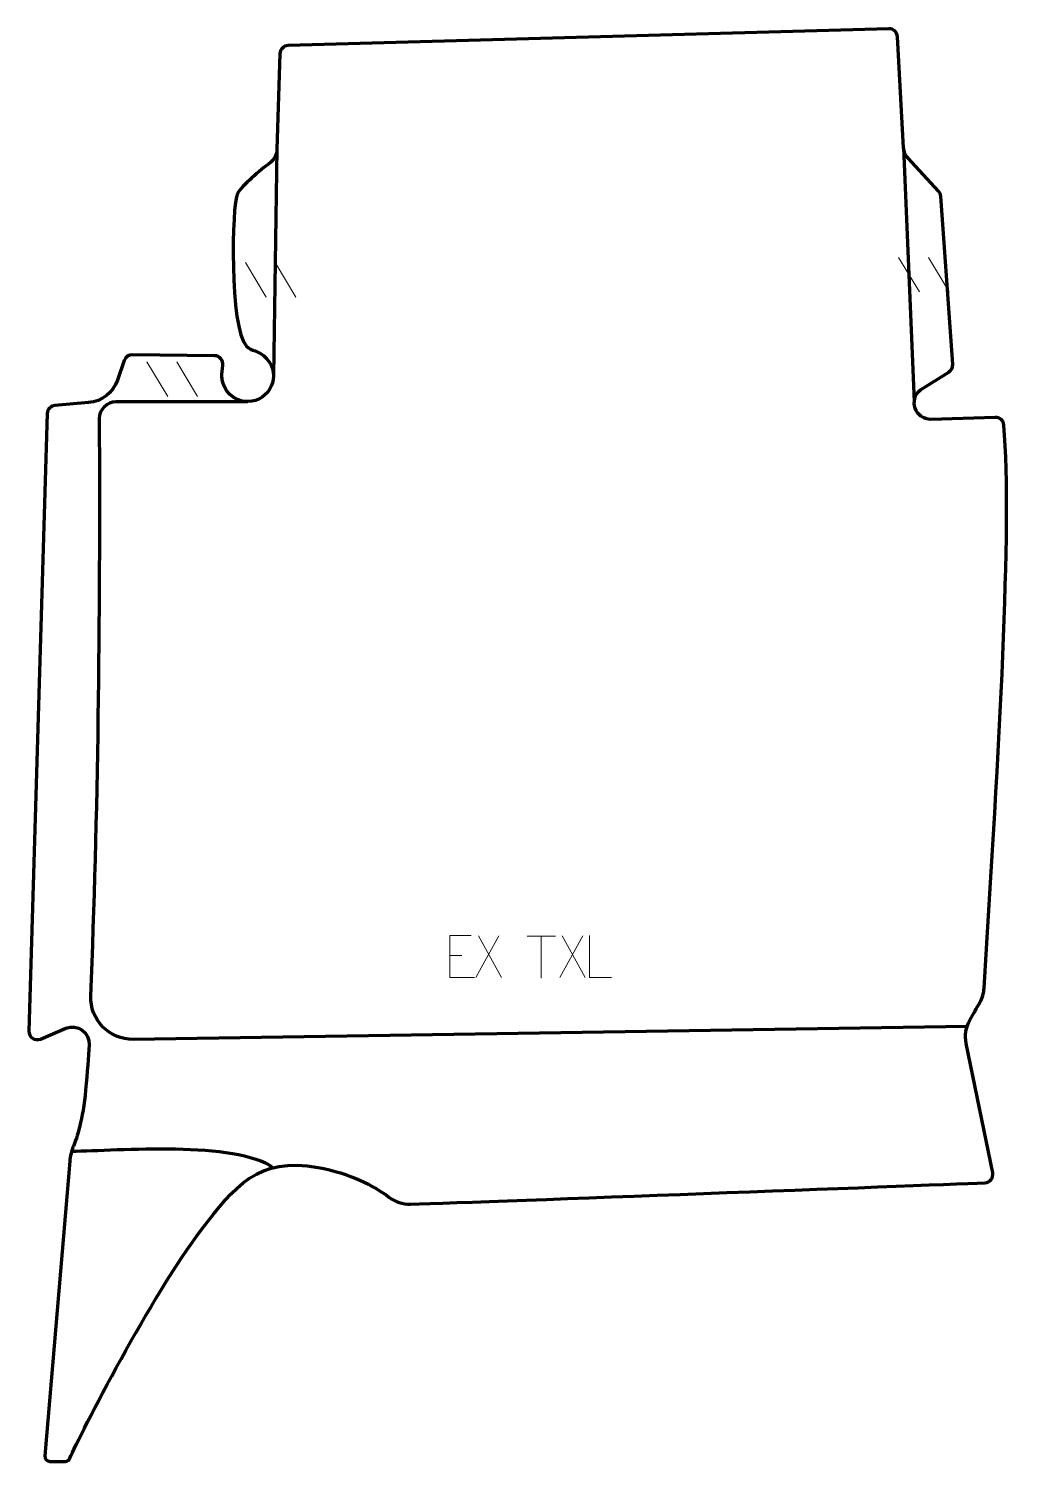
# Model space of a CAD drawing. Header units: millimetres. Extents: x -292 to 295, y -427 to 427.
import ezdxf

# ---------------------------------------------------------------- set-up
doc = ezdxf.new("R2010")
doc.units = ezdxf.units.MM
doc.header["$MEASUREMENT"] = 0
for name, color, linetype in [('layer 1', 7, 'Continuous'), ('layer 2', 7, 'Continuous'), ('layer 3', 7, 'Continuous')]:
    doc.layers.add(name, color=color, linetype=linetype)

msp = doc.modelspace()

# ---------------------------------------------------------------- linework, layer by layer
at = {"layer": 'layer 1', "color": 250, "lineweight": 9}
for points in [[(227.1264, 290.6774), (227.1264, 290.6774), (239.4907, 270.1331), (239.4907, 270.1331)], [(244.8563, 290.6774), (244.8563, 290.6774), (257.2206, 270.1331), (257.2206, 270.1331)], [(-162.3719, 287.5909), (-162.3719, 287.5909), (-150.0076, 267.0466), (-150.0076, 267.0466)], [(-144.642, 287.5909), (-144.642, 287.5909), (-132.2777, 267.0466), (-132.2777, 267.0466)], [(-221.0507, 228.4081), (-221.0507, 228.4081), (-208.6864, 207.8638), (-208.6864, 207.8638)], [(-203.3208, 228.4081), (-203.3208, 228.4081), (-190.9565, 207.8638), (-190.9565, 207.8638)], [(-11.17, -113.6987), (-11.17, -113.6987), (-24.9106, -138.5945), (-24.9106, -138.5945)], [(-23.456, -113.6987), (-23.456, -113.6987), (-9.7154, -138.6522), (-9.7154, -138.6522)], [(5.586, -113.9575), (5.586, -113.9575), (22.5732, -113.9575), (22.5732, -113.9575)], [(14.0798, -138.8875), (14.0798, -138.8875), (14.0798, -113.934), (14.0798, -113.934)], [(38.83, -113.6987), (38.83, -113.6987), (25.0894, -138.5945), (25.0894, -138.5945)], [(26.544, -113.6987), (26.544, -113.6987), (40.2846, -138.6522), (40.2846, -138.6522)], [(-40.5373, -125.4699), (-40.5373, -125.4699), (-33.3692, -125.4699), (-33.3692, -125.4699)]]:
    msp.add_open_spline(points, degree=3, dxfattribs=at)
for points, knots in [([(-27.6634, -113.5902), (-27.6634, -113.5902), (-40.5373, -113.5902), (-40.5373, -113.5902), (-40.5373, -113.5902), (-40.5373, -113.5902), (-40.5373, -138.5438), (-40.5373, -138.5438), (-40.5373, -138.5438), (-40.5373, -138.5438), (-25.6715, -138.5438), (-25.6715, -138.5438)], [0, 0, 0, 0, 0.25, 0.25, 0.25, 0.25, 0.5, 0.5, 0.5, 0.5, 1, 1, 1, 1]), ([(55.8319, -138.4765), (55.8319, -138.4765), (42.8828, -138.4765), (42.8828, -138.4765), (42.8828, -138.4765), (42.8828, -138.4765), (42.8828, -113.5229), (42.8828, -113.5229)], [0, 0, 0, 0, 0.33333333, 0.33333333, 0.33333333, 0.33333333, 1, 1, 1, 1])]:
    msp.add_open_spline(points, degree=3, knots=knots, dxfattribs=at)
at = {"layer": 'layer 2', "color": 12, "lineweight": 200}
msp.add_open_spline([(-176.3731, 219.6159), (-176.0292, 211.7831), (-169.7832, 204.7318), (-161.0305, 204.7318), (-161.0305, 204.7318), (-161.0305, 204.7318), (-161.029, 204.7318), (-161.029, 204.7318), (-161.029, 204.7318), (-147.7279, 204.7318), (-140.6731, 220.5846), (-149.6795, 230.3781), (-149.6795, 230.3781), (-154.7111, 235.85), (-158.7183, 234.5645), (-161.7949, 237.8749), (-161.7949, 237.8749), (-171.8879, 248.7366), (-170.5749, 322.2728), (-167.0834, 328.8239), (-167.0834, 328.8239), (-164.5625, 333.5532), (-153.4634, 342.6073), (-147.4855, 347.277), (-147.4855, 347.277), (-145.0581, 349.1735), (-143.6406, 352.0807), (-143.6406, 355.1626), (-143.6406, 355.1626), (-143.6406, 355.1626), (-141.7931, 412.1302), (-141.7931, 412.1302), (-141.7931, 412.1302), (-141.7074, 414.7694), (-139.5869, 416.8874), (-136.9495, 416.9686), (-136.9495, 416.9686), (-136.9495, 416.9686), (221.2847, 426.9988), (221.2847, 426.9988), (221.2847, 426.9988), (223.9905, 427.0746), (226.2649, 424.9819), (226.4166, 422.2779), (226.4166, 422.2779), (226.4166, 422.2779), (230.1267, 356.0788), (230.1267, 356.0788), (230.1267, 356.0788), (230.2565, 353.7582), (231.19, 351.5551), (232.7666, 349.8484), (232.7666, 349.8484), (232.7666, 349.8484), (250.9512, 330.157), (250.9512, 330.157), (250.9512, 330.157), (251.722, 329.3227), (252.1859, 328.2506), (252.2664, 327.1175), (252.2664, 327.1175), (252.2664, 327.1175), (259.3985, 226.9251), (259.3985, 226.9251), (259.3985, 226.9251), (259.53, 225.0762), (258.6294, 223.3059), (257.0574, 222.3248), (257.0574, 222.3248), (257.0574, 222.3248), (240.1763, 211.7874), (240.1763, 211.7874), (240.1763, 211.7874), (232.9331, 205.8872), (237.0101, 194.1548), (246.3489, 194.0232), (246.3489, 194.0232), (246.3489, 194.0232), (284.7625, 195.3515), (284.7625, 195.3515), (284.7625, 195.3515), (287.4341, 195.4435), (289.7035, 193.4193), (289.9197, 190.753), (289.9197, 190.753), (294.9348, 128.8966), (287.0517, -1.2654), (278.1292, -144.8897), (278.1292, -144.8897), (277.9394, -147.9405), (277.0536, -150.9077), (275.5377, -153.5616), (275.5377, -153.5616), (273.8655, -156.4897), (271.5661, -160.5156), (269.6318, -163.9033), (269.6318, -163.9033), (267.2185, -168.1285), (266.4276, -173.0886), (267.4055, -177.8557), (267.4055, -177.8557), (267.4055, -177.8557), (283.229, -254.9764), (283.229, -254.9764), (283.229, -254.9764), (283.8498, -258.0029), (281.6094, -260.8636), (278.5236, -260.9814), (278.5236, -260.9814), (236.8814, -262.5728), (-12.91, -272.1038), (-63.9248, -273.6962), (-63.9248, -273.6962), (-68.5797, -273.8412), (-73.1218, -272.3356), (-76.8097, -269.4904), (-76.8097, -269.4904), (-85.5695, -262.7326), (-100.2056, -255.2333), (-118.9963, -251.7863), (-118.9963, -251.7863), (-154.8547, -245.2084), (-168.8078, -263.1482), (-188.5302, -288.8618), (-188.5302, -288.8618), (-217.4922, -326.6224), (-261.3262, -411.5921), (-267.012, -425.16), (-267.012, -425.16), (-267.4794, -426.2754), (-268.5688, -426.9993), (-269.7777, -426.9993), (-269.7777, -426.9993), (-269.7777, -426.9993), (-278.8896, -426.9993), (-278.8896, -426.9993), (-278.8896, -426.9993), (-280.6461, -426.9993), (-282.0269, -425.4962), (-281.8791, -423.745), (-281.8791, -423.745), (-281.8791, -423.745), (-267.061, -248.1047), (-267.061, -248.1047), (-267.061, -248.1047), (-266.8028, -245.045), (-266.0968, -242.0372), (-264.9344, -239.1953), (-264.9344, -239.1953), (-262.8206, -234.0295), (-259.2724, -223.189), (-257.6499, -205.7406), (-257.6499, -205.7406), (-256.6593, -195.0822), (-255.9764, -185.8623), (-255.5163, -178.7193), (-255.5163, -178.7193), (-255.039, -171.3078), (-262.5179, -165.9812), (-269.3632, -168.8539), (-269.3632, -168.8539), (-269.3632, -168.8539), (-284.5524, -175.2268), (-284.5524, -175.2268), (-284.5524, -175.2268), (-287.9066, -176.6344), (-291.5924, -174.1018), (-291.4838, -170.4639), (-291.4838, -170.4639), (-291.4838, -170.4639), (-280.4937, 197.6353), (-280.4937, 197.6353), (-280.4937, 197.6353), (-280.4179, 200.1757), (-278.4508, 202.2557), (-275.9199, 202.4709), (-275.9199, 202.4709), (-275.9199, 202.4709), (-255.8388, 204.1811), (-255.8388, 204.1811), (-255.8388, 204.1811), (-247.9736, 204.8507), (-241.238, 210.0866), (-238.6447, 217.5465), (-238.6447, 217.5465), (-238.6447, 217.5465), (-234.5483, 229.3307), (-234.5483, 229.3307), (-234.5483, 229.3307), (-233.8321, 231.3902), (-231.8654, 232.7487), (-229.6867, 232.688), (-229.6867, 232.688), (-229.6867, 232.688), (-180.7232, 232.0781), (-180.7232, 232.0781), (-180.7232, 232.0781), (-177.6802, 232.04), (-175.3874, 229.3162), (-175.8454, 226.3056), (-175.8454, 226.3056), (-176.1875, 224.0573), (-176.4581, 221.554), (-176.3731, 219.6159)], degree=3, knots=[0, 0, 0, 0, 0.01923077, 0.01923077, 0.01923077, 0.01923077, 0.03846154, 0.03846154, 0.03846154, 0.03846154, 0.05769231, 0.05769231, 0.05769231, 0.05769231, 0.07692308, 0.07692308, 0.07692308, 0.07692308, 0.09615385, 0.09615385, 0.09615385, 0.09615385, 0.11538462, 0.11538462, 0.11538462, 0.11538462, 0.13461538, 0.13461538, 0.13461538, 0.13461538, 0.15384615, 0.15384615, 0.15384615, 0.15384615, 0.17307692, 0.17307692, 0.17307692, 0.17307692, 0.19230769, 0.19230769, 0.19230769, 0.19230769, 0.21153846, 0.21153846, 0.21153846, 0.21153846, 0.23076923, 0.23076923, 0.23076923, 0.23076923, 0.25, 0.25, 0.25, 0.25, 0.26923077, 0.26923077, 0.26923077, 0.26923077, 0.28846154, 0.28846154, 0.28846154, 0.28846154, 0.30769231, 0.30769231, 0.30769231, 0.30769231, 0.32692308, 0.32692308, 0.32692308, 0.32692308, 0.34615385, 0.34615385, 0.34615385, 0.34615385, 0.36538462, 0.36538462, 0.36538462, 0.36538462, 0.38461538, 0.38461538, 0.38461538, 0.38461538, 0.40384615, 0.40384615, 0.40384615, 0.40384615, 0.42307692, 0.42307692, 0.42307692, 0.42307692, 0.44230769, 0.44230769, 0.44230769, 0.44230769, 0.46153846, 0.46153846, 0.46153846, 0.46153846, 0.48076923, 0.48076923, 0.48076923, 0.48076923, 0.5, 0.5, 0.5, 0.5, 0.51923077, 0.51923077, 0.51923077, 0.51923077, 0.53846154, 0.53846154, 0.53846154, 0.53846154, 0.55769231, 0.55769231, 0.55769231, 0.55769231, 0.57692308, 0.57692308, 0.57692308, 0.57692308, 0.59615385, 0.59615385, 0.59615385, 0.59615385, 0.61538462, 0.61538462, 0.61538462, 0.61538462, 0.63461538, 0.63461538, 0.63461538, 0.63461538, 0.65384615, 0.65384615, 0.65384615, 0.65384615, 0.67307692, 0.67307692, 0.67307692, 0.67307692, 0.69230769, 0.69230769, 0.69230769, 0.69230769, 0.71153846, 0.71153846, 0.71153846, 0.71153846, 0.73076923, 0.73076923, 0.73076923, 0.73076923, 0.75, 0.75, 0.75, 0.75, 0.76923077, 0.76923077, 0.76923077, 0.76923077, 0.78846154, 0.78846154, 0.78846154, 0.78846154, 0.80769231, 0.80769231, 0.80769231, 0.80769231, 0.82692308, 0.82692308, 0.82692308, 0.82692308, 0.84615385, 0.84615385, 0.84615385, 0.84615385, 0.86538462, 0.86538462, 0.86538462, 0.86538462, 0.88461538, 0.88461538, 0.88461538, 0.88461538, 0.90384615, 0.90384615, 0.90384615, 0.90384615, 0.92307692, 0.92307692, 0.92307692, 0.92307692, 0.94230769, 0.94230769, 0.94230769, 0.94230769, 0.96153846, 0.96153846, 0.96153846, 0.96153846, 1, 1, 1, 1], dxfattribs=at)
at = {"layer": 'layer 3', "color": 142, "lineweight": 200}
for points in [[(-143.6407, 355.1625), (-143.6407, 355.1625), (-145.6434, 220.0193), (-145.6434, 220.0193)], [(230.1268, 356.0787), (230.1268, 356.0787), (236.4902, 204.7317), (236.4902, 204.7317)], [(-265.931, -242.0438), (-238.5254, -241.8194), (-168.2281, -235.5347), (-145.704, -251.9328)]]:
    msp.add_open_spline(points, degree=3, dxfattribs=at)
msp.add_open_spline([(267.945, -167.7565), (267.945, -167.7565), (-229.1757, -175.434), (-229.1757, -175.434), (-229.1757, -175.434), (-243.5373, -175.6559), (-255.1363, -163.7539), (-254.5397, -149.3948), (-254.5397, -149.3948), (-250.1314, -43.2386), (-248.7683, 72.6549), (-249.3232, 194.681), (-249.3232, 194.681), (-249.3486, 200.2239), (-244.8637, 204.7317), (-239.324, 204.7317), (-239.324, 204.7317), (-239.324, 204.7317), (-161.0307, 204.7317), (-161.0307, 204.7317)], degree=3, knots=[0, 0, 0, 0, 0.16666667, 0.16666667, 0.16666667, 0.16666667, 0.33333333, 0.33333333, 0.33333333, 0.33333333, 0.5, 0.5, 0.5, 0.5, 0.66666667, 0.66666667, 0.66666667, 0.66666667, 1, 1, 1, 1], dxfattribs=at)

doc.saveas('drawing.dxf')
